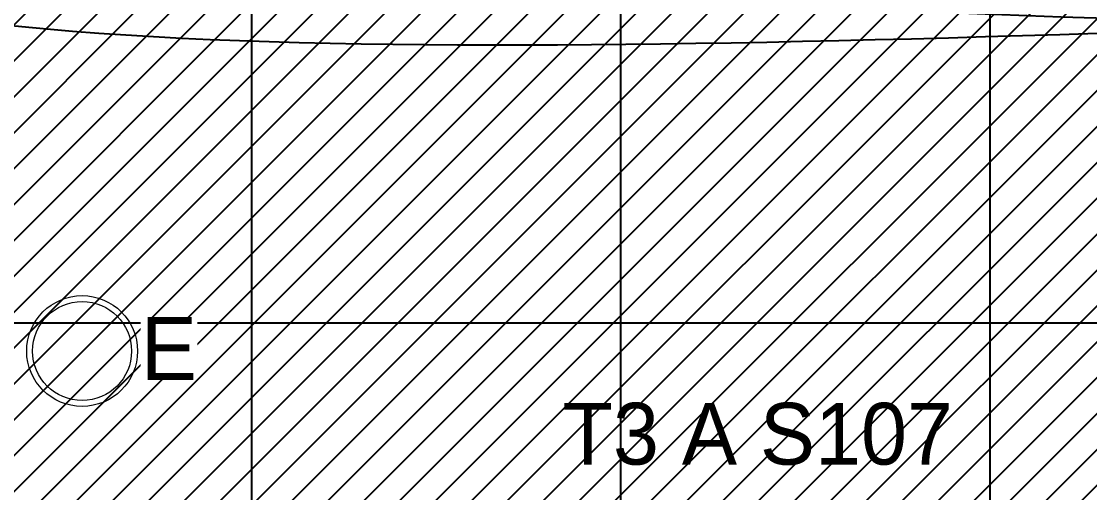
# Model space of a CAD drawing. Header units: centimetres. Extents: x -35664 to 50682, y -23001 to 23705.
# Drawn here: x 5196.6 to 5400, y 4190.4 to 4280.2 of the extents above; entities that cross this region are included whole.
import ezdxf

# ---------------------------------------------------------------- set-up
doc = ezdxf.new("R2010")
doc.units = ezdxf.units.CM
for name, color, linetype in [('B Général', 252, 'Continuous'), ('C ANNOTATIONS-prestations', 252, 'Continuous'), ('C ANNOTATIONS-prestations_Hatch', 252, 'Continuous'), ('C ANNOTATIONS-texte', 252, 'Continuous')]:
    doc.layers.add(name, color=color, linetype=linetype)
doc.layers.add('prlm-ELEC-CFO', color=1, linetype='Continuous', lineweight=25)
doc.styles.add('Eurostile (bold)', font='Eurostib.TTF')
doc.styles.add('prlm-elec-cfo', font='comic.ttf', dxfattribs={"height": 12})

# ---------------------------------------------------------------- blocks, each defined once
blk = doc.blocks.new('A 90.Groupe-15-1')
at = {"layer": 'C ANNOTATIONS-texte', "insert": (5336.79, 4207.52), "char_height": 11.765, "width": 215.2305, "attachment_point": 2, "line_spacing_factor": 0.894142, "style": 'Eurostile (bold)'}
blk.add_mtext('T3{\\fEurostile|b0|i0|c0|p0; A S107}', dxfattribs=at)
blk = doc.blocks.new('xi.lumE')
at = {"layer": 'prlm-ELEC-CFO', "color": 0, "linetype": 'ByBlock', "lineweight": 13}
for radius in [10.55, 9.42]:
    blk.add_circle((0, 0), radius, dxfattribs=at)

msp = doc.modelspace()

# ---------------------------------------------------------------- hatches: boundary and pattern name
at = {"layer": 'C ANNOTATIONS-prestations_Hatch', "linetype": 'Continuous'}
h = msp.add_hatch(dxfattribs=at)
h.set_pattern_fill('F_P__SOFFITE', color=256, style=0, pattern_type=2)
h.set_pattern_definition([(45, (0, 0.2205), (-3.5277778, 3.3072917), [])])
h.paths.add_polyline_path([(5019.965, 4889.389), (5019.965, 4330.389), (4834.965, 4330.389), (4834.965, 4217.888), (4841.047, 4209.928), (4847.037, 4201.903), (4852.934, 4193.813), (4858.739, 4185.658), (4864.452, 4177.439), (4870.072, 4169.154), (4875.6, 4160.804), (4881.036, 4152.389), (7290.546, 4152.389), (7290.546, 4282.387), (5150, 4282.389), (5150, 4889.389)])
h = msp.add_hatch(dxfattribs=at)
h.set_pattern_fill('DALETTES TERRASSE 50X50', color=256, scale=1.406016, style=0, pattern_type=2)
h.set_pattern_definition([(0, (4678, 4152.39), (4e-15, -70.3008), []), (-90, (4678, 4152.39), (70.3008, 0), [])])
h.paths.add_polyline_path([(4834.965, 4217.888), (4841.047, 4209.928), (4847.037, 4201.903), (4852.934, 4193.813), (4858.739, 4185.658), (4864.452, 4177.439), (4870.072, 4169.154), (4875.6, 4160.804), (4881.036, 4152.389), (7290.546, 4152.388), (7290.546, 4282.388), (5150.041, 4282.389), (5150, 4889.386), (5019.965, 4889.01), (5019.965, 4330.389), (4834.965, 4330.389)])

# ---------------------------------------------------------------- linework, layer by layer
at = {"layer": 'C ANNOTATIONS-prestations', "linetype": 'Continuous'}
msp.add_open_spline([(4834.965, 4217.888), (4859.479, 4186.178), (4881.036, 4152.389), (6085.791, 4152.388), (7290.546, 4152.388), (7290.546, 4217.388), (7290.546, 4282.388), (6220.294, 4282.388), (5150.041, 4282.389), (5150.021, 4585.887), (5150, 4889.386), (5084.982, 4889.198), (5019.965, 4889.01), (5019.965, 4609.699), (5019.965, 4330.389), (4927.465, 4330.389), (4834.965, 4330.389), (4834.965, 4274.138), (4834.965, 4217.888)], degree=2, knots=[0, 0, 0, 1, 1, 2, 2, 3, 3, 4, 4, 5, 5, 6, 6, 7, 7, 8, 8, 9, 9, 9], dxfattribs=at)
at = {"layer": 'C ANNOTATIONS-prestations'}
msp.add_open_spline([(5019.965, 4889.389), (5019.965, 4609.889), (5019.965, 4330.389), (4927.465, 4330.389), (4834.965, 4330.389), (4834.965, 4274.138), (4834.965, 4217.888), (4859.479, 4186.178), (4881.036, 4152.389), (6085.791, 4152.389), (7290.546, 4152.389), (7290.546, 4217.388), (7290.546, 4282.387), (6220.273, 4282.388), (5150, 4282.389), (5150, 4585.889), (5150, 4889.389), (5084.982, 4889.389), (5019.965, 4889.389)], degree=2, knots=[0, 0, 0, 1, 1, 2, 2, 3, 3, 4, 4, 5, 5, 6, 6, 7, 7, 8, 8, 9, 9, 9], dxfattribs=at)

# ---------------------------------------------------------------- block references
at = {"layer": 'B Général'}
msp.add_blockref('A 90.Groupe-15-1', (0, 0), dxfattribs=at)

# ---------------------------------------------------------------- next in the draw order: texts
at = {"layer": 'prlm-ELEC-CFO', "lineweight": 20, "insert": (5224.681, 4223.853), "char_height": 12, "attachment_point": 2, "line_spacing_factor": 0.8, "style": 'prlm-elec-cfo', "bg_fill": 3, "box_fill_scale": 0.95, "bg_fill_color": 256, "bg_fill_transparency": 0}
msp.add_mtext('E', dxfattribs=at)

# ---------------------------------------------------------------- next in the draw order: block references
at = {"layer": 'prlm-ELEC-CFO'}
msp.add_blockref('xi.lumE', (5208.135, 4217.389), dxfattribs=at)

doc.saveas('drawing.dxf')
